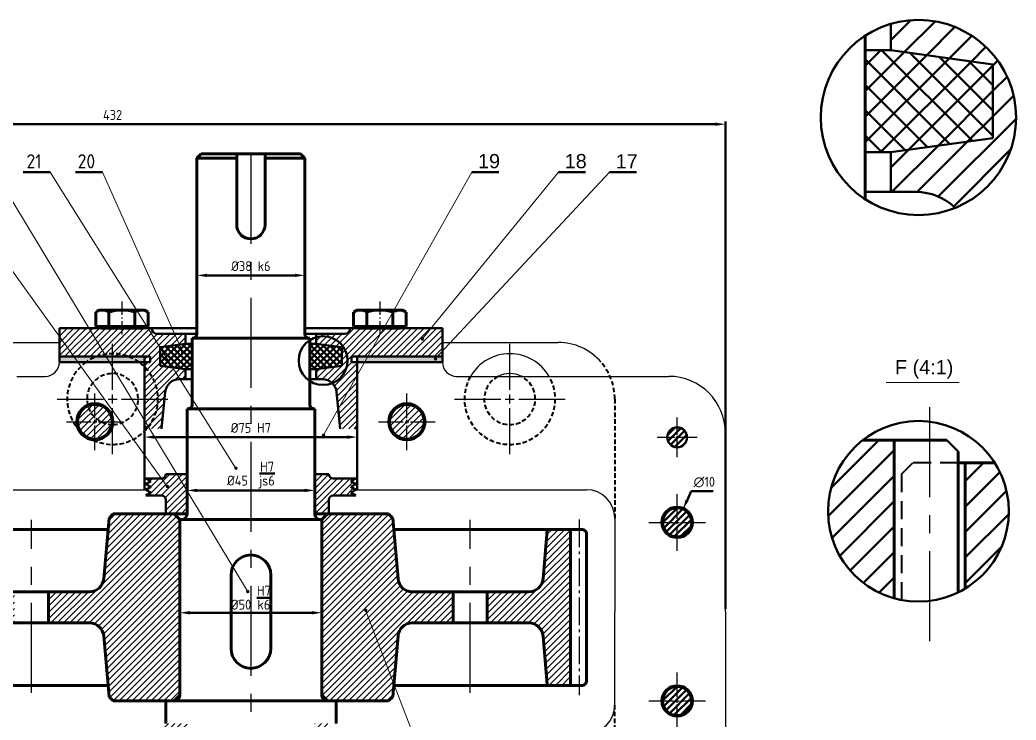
# Model space of a CAD drawing. Header units: millimetres. Extents: x 8200 to 9389, y 625 to 13172.
# Drawn here: x 8474.7 to 8825.8, y 12475.1 to 12722.1 of the extents above; entities that cross this region are included whole.
import ezdxf

# ---------------------------------------------------------------- set-up
doc = ezdxf.new("R2010")
doc.units = ezdxf.units.MM
for name, pattern in [('AM_DIN_G_W050', [13.75, 9.75, -1.5, 1, -1.5]), ('AM_DIN_G_W050x2', [6.875, 4.75, -0.875, 0.375, -0.875]), ('CENTER', [50.8, 31.75, -6.35, 6.35, -6.35]), ('HIDDEN', [9.525, 6.35, -3.175])]:
    doc.linetypes.add(name, pattern=pattern)
for name, color, linetype, lineweight in [('AM_0', 7, 'Continuous', 50), ('AM_0N', 7, 'Continuous', 50), ('AM_6', 2, 'HIDDEN', 35), ('AM_7', 4, 'AM_DIN_G_W050', 25), ('CENTER', 1, 'CENTER', 25), ('manh', 3, 'Continuous', 13), ('net dam', 7, 'Continuous', 40)]:
    doc.layers.add(name, color=color, linetype=linetype, lineweight=lineweight)
doc.styles.get("Standard").update_dxf_attribs({"font": 'ISOCP.SHX'})
doc.dimstyles.new('AM_DIN', dxfattribs={"dimtxt": 3.5, "dimasz": 3.5, "dimexe": 1, "dimexo": 1, "dimgap": 1.5, "dimtad": 1, "dimdsep": 46, "dimtxsty": 'Standard', "dimcen": 0, "dimclrd": 256, "dimclre": 256, "dimclrt": 2, "dimadec": 0, "dimazin": 2, "dimtp": 0.1, "dimtm": 0.1, "dimtfac": 0.71, "dimtdec": 3, "dimtmove": 0, "dimatfit": 3, "dimfxl": 1, "dimlwd": -1, "dimlwe": -1, "dimarcsym": 0})
doc.dimstyles.new('AM_DIN$3', dxfattribs={"dimtxt": 3.5, "dimasz": 3.5, "dimexe": 1, "dimexo": 1, "dimgap": 1.5, "dimtad": 1, "dimtoh": 1, "dimdsep": 46, "dimtxsty": 'Standard', "dimcen": 0, "dimclrd": 256, "dimclre": 256, "dimclrt": 2, "dimadec": 0, "dimazin": 2, "dimtp": 0.1, "dimtm": 0.1, "dimtfac": 0.71, "dimtdec": 3, "dimtofl": 0, "dimtmove": 0, "dimatfit": 0, "dimfxl": 1, "dimlwd": -1, "dimlwe": -1, "dimarcsym": 0})

# ---------------------------------------------------------------- blocks, each defined once
blk = doc.blocks.new('*U10')
at = {"layer": 'CENTER', "color": 0, "linetype": 'CENTER', "transparency": 16777216}
for p, q in [((0, 1.3), (0, 10)), ((-10, 0), (-1.3, 0)), ((1.3, 0), (10, 0)), ((0, -10), (0, -1.3))]:
    blk.add_line(p, q, dxfattribs=at)
at = {"layer": 'CENTER', "color": 0, "linetype": 'Continuous', "transparency": 16777216}
for p, q in [((-0.65, 0), (0.65, 0)), ((0, -0.65), (0, 0.65))]:
    blk.add_line(p, q, dxfattribs=at)
blk = doc.blocks.new('*U11')
at = {"layer": 'CENTER', "color": 0, "linetype": 'CENTER', "transparency": 16777216}
for p, q in [((0, 1.3), (0, 10)), ((-10, 0), (-1.3, 0)), ((1.3, 0), (10, 0)), ((0, -10), (0, -1.3))]:
    blk.add_line(p, q, dxfattribs=at)
at = {"layer": 'CENTER', "color": 0, "linetype": 'Continuous', "transparency": 16777216}
for p, q in [((-0.65, 0), (0.65, 0)), ((0, -0.65), (0, 0.65))]:
    blk.add_line(p, q, dxfattribs=at)
blk = doc.blocks.new('*U13')
at = {"layer": 'CENTER', "color": 0, "linetype": 'CENTER', "transparency": 16777216}
for p, q in [((0, 1.3), (0, 10)), ((-10, 0), (-1.3, 0)), ((1.3, 0), (10, 0)), ((0, -10), (0, -1.3))]:
    blk.add_line(p, q, dxfattribs=at)
at = {"layer": 'CENTER', "color": 0, "linetype": 'Continuous', "transparency": 16777216}
for p, q in [((-0.65, 0), (0.65, 0)), ((0, -0.65), (0, 0.65))]:
    blk.add_line(p, q, dxfattribs=at)
blk = doc.blocks.new('*U14')
at = {"layer": 'CENTER', "color": 0, "linetype": 'CENTER', "transparency": 16777216}
for p, q in [((0, 3.2), (0, 19.5)), ((-19.5, 0), (-3.2, 0)), ((3.2, 0), (19.5, 0)), ((0, -19.5), (0, -3.2))]:
    blk.add_line(p, q, dxfattribs=at)
at = {"layer": 'CENTER', "color": 0, "linetype": 'Continuous', "transparency": 16777216}
for p, q in [((-1.6, 0), (1.6, 0)), ((0, -1.6), (0, 1.6))]:
    blk.add_line(p, q, dxfattribs=at)
blk = doc.blocks.new('*U16')
at = {"layer": 'CENTER', "color": 0, "linetype": 'CENTER', "transparency": 16777216}
for p, q in [((0, 3.2), (0, 19.5)), ((-19.5, 0), (-3.2, 0)), ((3.2, 0), (19.5, 0)), ((0, -19.5), (0, -3.2))]:
    blk.add_line(p, q, dxfattribs=at)
at = {"layer": 'CENTER', "color": 0, "linetype": 'Continuous', "transparency": 16777216}
for p, q in [((-1.6, 0), (1.6, 0)), ((0, -1.6), (0, 1.6))]:
    blk.add_line(p, q, dxfattribs=at)
blk = doc.blocks.new('*U31')
at = {"layer": 'CENTER', "color": 0, "linetype": 'CENTER', "transparency": 16777216}
for p, q in [((0, 1.3), (0, 10)), ((-10, 0), (-1.3, 0)), ((1.3, 0), (10, 0)), ((0, -10), (0, -1.3))]:
    blk.add_line(p, q, dxfattribs=at)
at = {"layer": 'CENTER', "color": 0, "linetype": 'Continuous', "transparency": 16777216}
for p, q in [((-0.65, 0), (0.65, 0)), ((0, -0.65), (0, 0.65))]:
    blk.add_line(p, q, dxfattribs=at)
blk = doc.blocks.new('*U38')
at = {"layer": 'CENTER', "color": 0, "linetype": 'CENTER', "transparency": 16777216}
for p, q in [((0, 0.7), (0, 7)), ((-7, 0), (-0.7, 0)), ((0.7, 0), (7, 0)), ((0, -7), (0, -0.7))]:
    blk.add_line(p, q, dxfattribs=at)
at = {"layer": 'CENTER', "color": 0, "linetype": 'Continuous', "transparency": 16777216}
for p, q in [((-0.35, 0), (0.35, 0)), ((0, -0.35), (0, 0.35))]:
    blk.add_line(p, q, dxfattribs=at)
blk = doc.blocks.new('*D46')
at = {"layer": 'Defpoints', "color": 0, "transparency": 16777216}
for p in [(8537.06, 12632), (8575.06, 12632), (8575.06, 12632)]:
    blk.add_point(p, dxfattribs=at)
at = {"layer": 'net dam', "linetype": 'ByBlock', "transparency": 16777216}
blk.add_line((8540.56, 12632), (8571.56, 12632), dxfattribs=at)
at = {"layer": 'net dam', "transparency": 16777216}
for points in [[(8540.56, 12632.58), (8540.56, 12631.41), (8537.06, 12632)], [(8571.56, 12632.58), (8571.56, 12631.41), (8575.06, 12632)]]:
    blk.add_solid(points, dxfattribs=at)
at = {"layer": 'net dam', "color": 2, "transparency": 16777216, "insert": (8556.06, 12635.25), "char_height": 3.5, "attachment_point": 5}
blk.add_mtext('%%C38{}{\\C2; k6}', dxfattribs=at)
blk = doc.blocks.new('*D47')
at = {"layer": 'Defpoints', "color": 0, "transparency": 16777216}
for p in [(8593.56, 12574.95), (8518.56, 12568.16), (8593.56, 12568.16)]:
    blk.add_point(p, dxfattribs=at)
at = {"layer": 'net dam', "linetype": 'ByBlock', "transparency": 16777216}
for p, q in [((8518.56, 12569.16), (8518.56, 12575.95)), ((8522.06, 12574.95), (8590.06, 12574.95)), ((8593.56, 12569.16), (8593.56, 12575.95))]:
    blk.add_line(p, q, dxfattribs=at)
at = {"layer": 'net dam', "transparency": 16777216}
for points in [[(8522.06, 12575.53), (8522.06, 12574.36), (8518.56, 12574.95)], [(8590.06, 12575.53), (8590.06, 12574.36), (8593.56, 12574.95)]]:
    blk.add_solid(points, dxfattribs=at)
at = {"layer": 'net dam', "color": 2, "transparency": 16777216, "insert": (8556.06, 12578.2), "char_height": 3.5, "attachment_point": 5}
blk.add_mtext('%%C75{}{\\C2; H7}', dxfattribs=at)
blk = doc.blocks.new('*D48')
at = {"layer": 'Defpoints', "color": 0, "transparency": 16777216}
for p in [(8578.56, 12556.14), (8533.57, 12552.87), (8578.56, 12552.87)]:
    blk.add_point(p, dxfattribs=at)
at = {"layer": 'net dam', "linetype": 'ByBlock', "transparency": 16777216}
for p, q in [((8533.57, 12553.87), (8533.57, 12557.14)), ((8537.07, 12556.14), (8575.06, 12556.14)), ((8578.56, 12553.87), (8578.56, 12557.14))]:
    blk.add_line(p, q, dxfattribs=at)
at = {"layer": 'net dam', "transparency": 16777216}
for points in [[(8537.07, 12556.73), (8537.07, 12555.56), (8533.57, 12556.14)], [(8575.06, 12556.73), (8575.06, 12555.56), (8578.56, 12556.14)]]:
    blk.add_solid(points, dxfattribs=at)
at = {"layer": 'net dam', "color": 2, "transparency": 16777216, "insert": (8556.07, 12562.06), "char_height": 3.5, "attachment_point": 5}
blk.add_mtext('%%C45 {}{\\C2; \\SH7/js6;}', dxfattribs=at)
blk = doc.blocks.new('*D49')
at = {"layer": 'Defpoints', "color": 0, "transparency": 16777216}
for p in [(8531.06, 12512.99), (8581.06, 12512.99), (8581.06, 12512.99)]:
    blk.add_point(p, dxfattribs=at)
at = {"layer": 'net dam', "linetype": 'ByBlock', "transparency": 16777216}
blk.add_line((8534.56, 12512.99), (8577.56, 12512.99), dxfattribs=at)
at = {"layer": 'net dam', "transparency": 16777216}
for points in [[(8534.56, 12513.58), (8534.56, 12512.41), (8531.06, 12512.99)], [(8577.56, 12513.58), (8577.56, 12512.41), (8581.06, 12512.99)]]:
    blk.add_solid(points, dxfattribs=at)
at = {"layer": 'net dam', "color": 2, "transparency": 16777216, "insert": (8556.06, 12518.3), "char_height": 3.5, "attachment_point": 5}
blk.add_mtext('%%C50{}{\\C2; \\SH7/k6;}', dxfattribs=at)
blk = doc.blocks.new('*D59')
at = {"layer": 'Defpoints', "color": 0, "transparency": 16777216}
for p in [(8723.31, 12685.32), (8291.32, 12513.38), (8723.31, 12513.38)]:
    blk.add_point(p, dxfattribs=at)
at = {"layer": 'net dam', "linetype": 'ByBlock', "transparency": 16777216}
for p, q in [((8291.32, 12514.38), (8291.32, 12686.32)), ((8294.82, 12685.32), (8719.81, 12685.32)), ((8723.31, 12514.38), (8723.31, 12686.32))]:
    blk.add_line(p, q, dxfattribs=at)
at = {"layer": 'net dam', "transparency": 16777216}
for points in [[(8294.82, 12685.9), (8294.82, 12684.74), (8291.32, 12685.32)], [(8719.81, 12685.9), (8719.81, 12684.74), (8723.31, 12685.32)]]:
    blk.add_solid(points, dxfattribs=at)
at = {"layer": 'net dam', "color": 2, "transparency": 16777216, "insert": (8507.32, 12688.57), "char_height": 3.5, "attachment_point": 5}
blk.add_mtext('432', dxfattribs=at)
blk = doc.blocks.new('*D79')
at = {"layer": 'Defpoints', "color": 0, "transparency": 16777216}
for p in [(8708.36, 12549.44), (8704.27, 12540.31)]:
    blk.add_point(p, dxfattribs=at)
at = {"layer": 'net dam', "linetype": 'ByBlock', "transparency": 16777216}
for p, q in [((8709.79, 12552.64), (8711.22, 12555.83)), ((8711.22, 12555.83), (8719.02, 12555.83))]:
    blk.add_line(p, q, dxfattribs=at)
at = {"layer": 'net dam', "transparency": 16777216}
blk.add_solid([(8709.25, 12552.87), (8710.32, 12552.4), (8708.36, 12549.44)], dxfattribs=at)
at = {"layer": 'net dam', "color": 2, "transparency": 16777216, "insert": (8715.87, 12559.08), "char_height": 3.5, "attachment_point": 5}
blk.add_mtext('∅10', dxfattribs=at)

msp = doc.modelspace()

# ---------------------------------------------------------------- hatches: boundary and pattern name
at = {"layer": 'manh'}
h = msp.add_hatch(dxfattribs=at)
h.set_pattern_fill('ANSI31', color=256, scale=0.5, angle=180)
h.paths.add_polyline_path([(8488.567, 12613.373), (8488.567, 12603.373), (8501.735, 12603.373, -0.1800313), (8512.896, 12603.373), (8518.567, 12603.373), (8518.567, 12599.753, -0.2003271), (8523.316, 12588.377), (8525.618, 12588.377), (8525.867, 12590.87, -0.3853136), (8530.842, 12595.373), (8533.067, 12595.373), (8533.067, 12598.873), (8524.067, 12600.123), (8524.067, 12606.623), (8533.067, 12607.873), (8533.067, 12611.373), (8523.067, 12611.373, -0.4142136), (8521.067, 12613.373)])
h.paths.add_polyline_path([(8518.567, 12599.753), (8518.567, 12588.377), (8523.316, 12588.377, 0.2003271)], flags=17)
h.paths.add_polyline_path([(8523.316, 12588.377), (8518.567, 12588.377), (8518.567, 12578.873), (8519.469, 12577.971, 0.178897)])
h.paths.add_polyline_path([(8525.618, 12588.377), (8523.316, 12588.377, -0.178897), (8519.469, 12577.971), (8519.567, 12577.873), (8524.567, 12577.873)])
h.paths.add_polyline_path([(8586.268, 12590.87), (8587.567, 12577.873), (8592.567, 12577.873), (8593.563, 12578.868), (8593.563, 12601.373), (8591.567, 12601.373), (8591.567, 12603.373), (8623.567, 12603.373), (8623.567, 12613.373), (8591.067, 12613.373, -0.4142136), (8589.067, 12611.373), (8579.067, 12611.373), (8579.067, 12607.873), (8588.067, 12606.623), (8588.067, 12600.123), (8579.067, 12598.873), (8579.067, 12595.373), (8581.293, 12595.373, -0.3853136)])
h = msp.add_hatch(color=256, dxfattribs=at)
edge = h.paths.add_edge_path(flags=0)
edge.add_arc((8616.511, 12609.547), 0.625, 0, 360)
h = msp.add_hatch(color=256, dxfattribs=at)
edge = h.paths.add_edge_path(flags=0)
edge.add_arc((8532.014, 12605.034), 0.625, 0, 360)
h = msp.add_hatch(color=256, dxfattribs=at)
edge = h.paths.add_edge_path(flags=0)
edge.add_arc((8621.156, 12602.527), 0.625, 0, 360)
h = msp.add_hatch(dxfattribs=at)
h.set_pattern_fill('ANSI31', color=256, scale=0.5, angle=180)
h.set_pattern_definition([(225, (-110, 0), (1.12253202, -1.12253202), [])])
h.paths.add_polyline_path([(8495.063, 12580.377, 1), (8507.063, 12580.377, 1)])
h = msp.add_hatch(dxfattribs=at)
h.set_pattern_fill('ANSI31', color=256, scale=0.5, angle=180)
h.paths.add_polyline_path([(8605.063, 12580.377, 1), (8617.063, 12580.377, 1)])
h = msp.add_hatch(color=256, dxfattribs=at)
edge = h.paths.add_edge_path(flags=0)
edge.add_arc((8581.678, 12575.6), 0.625, 0, 360)
h = msp.add_hatch(dxfattribs=at)
h.set_pattern_fill('ANSI31', color=256, scale=0.5, angle=180)
h.paths.add_polyline_path([(8436.324, 12559.877), (8438.056, 12560.877), (8435.056, 12560.877, -0.4142136), (8433.556, 12562.377), (8433.556, 12563.373), (8430.131, 12563.373), (8427.056, 12563.373), (8426.056, 12563.373), (8426.056, 12552.377), (8431.056, 12552.377), (8433.556, 12552.377), (8433.556, 12553.377, -0.4142136), (8435.056, 12554.877), (8438.056, 12554.877), (8436.324, 12555.877), (8438.056, 12556.877), (8436.324, 12557.877), (8438.056, 12558.877)])
h.paths.add_polyline_path([(8396.056, 12563.373), (8395.056, 12563.373), (8391.981, 12563.373), (8388.556, 12563.373), (8388.556, 12562.377, -0.4142136), (8387.056, 12560.877), (8384.056, 12560.877), (8385.788, 12559.877), (8384.056, 12558.877), (8385.788, 12557.877), (8384.056, 12556.877), (8385.788, 12555.877), (8384.056, 12554.877), (8387.056, 12554.877, -0.4142136), (8388.556, 12553.377), (8388.556, 12552.377), (8396.056, 12552.377)])
h.paths.add_polyline_path([(8533.563, 12561.873), (8526.067, 12561.873, -0.4142136), (8524.567, 12560.373), (8519.067, 12560.373), (8520.8, 12559.373), (8519.067, 12558.373), (8520.8, 12557.373), (8519.067, 12556.373), (8520.8, 12555.373), (8519.067, 12554.373), (8524.567, 12554.373, -0.4142136), (8526.067, 12552.873), (8526.067, 12547.877), (8533.563, 12547.877)])
h.paths.add_polyline_path([(8593.067, 12558.373), (8591.335, 12559.373), (8593.067, 12560.373), (8585.067, 12560.373, -0.4142136), (8583.567, 12561.873), (8583.457, 12561.873), (8579.567, 12561.873), (8578.567, 12561.873), (8578.567, 12552.873), (8578.563, 12547.877), (8583.567, 12547.877), (8583.567, 12552.873, -0.4142136), (8585.067, 12554.373), (8593.067, 12554.373), (8591.335, 12555.373), (8593.067, 12556.373), (8591.335, 12557.373)])
h.paths.add_polyline_path([(8438.056, 12471.877), (8435.056, 12471.877, -0.4142136), (8433.556, 12473.377), (8433.556, 12485.377), (8426.324, 12485.377, 0.1316525), (8426.056, 12484.377), (8426.056, 12463.377), (8433.556, 12463.377), (8433.556, 12464.377, -0.4142136), (8435.056, 12465.877), (8438.056, 12465.877), (8436.324, 12466.877), (8438.056, 12467.877), (8436.324, 12468.877), (8438.056, 12469.877), (8436.324, 12470.877)])
h.paths.add_polyline_path([(8396.056, 12474.377), (8396.056, 12484.377, 0.1316525), (8395.788, 12485.377), (8388.556, 12485.377), (8388.556, 12473.377, -0.4142136), (8387.056, 12471.877), (8384.056, 12471.877), (8385.788, 12470.877), (8384.056, 12469.877), (8385.788, 12468.877), (8384.056, 12467.877), (8385.788, 12466.877), (8384.056, 12465.877), (8387.056, 12465.877, -0.4142136), (8388.556, 12464.377), (8388.556, 12463.377), (8396.056, 12463.377)])
h.paths.add_polyline_path([(8533.563, 12473.877), (8526.063, 12473.877, -0.4142136), (8524.563, 12472.377), (8519.063, 12472.377), (8520.795, 12471.377), (8519.063, 12470.377), (8520.795, 12469.377), (8519.063, 12468.377), (8520.795, 12467.377), (8519.063, 12466.377), (8524.563, 12466.377, -0.4142136), (8526.063, 12464.877), (8533.563, 12464.877)])
h.paths.add_polyline_path([(8591.331, 12471.377), (8593.063, 12472.377), (8585.063, 12472.377, -0.4142136), (8583.563, 12473.877), (8578.563, 12473.877), (8578.563, 12464.877), (8583.563, 12464.877, -0.4142136), (8585.063, 12466.377), (8593.063, 12466.377), (8591.331, 12467.377), (8593.063, 12468.377), (8591.331, 12469.377), (8593.063, 12470.377)])
h = msp.add_hatch(color=256, dxfattribs=at)
edge = h.paths.add_edge_path(flags=0)
edge.add_arc((8550.799, 12563.979), 0.625, 0, 360)
h = msp.add_hatch(color=256, dxfattribs=at)
edge = h.paths.add_edge_path(flags=0)
edge.add_arc((8526.598, 12557.552), 0.625, 0, 360)
h = msp.add_hatch(dxfattribs=at)
h.set_pattern_fill('ANSI31', color=256, scale=0.5, angle=180)
h.set_pattern_definition([(225, (21956.8849, 3727.6277), (1.12253202, -1.12253202), [])])
h.paths.add_polyline_path([(8458.05, 12509.377), (8472.75, 12509.377), (8472.75, 12520.377), (8458.05, 12520.377, -0.3908975), (8453.066, 12524.977), (8451.683, 12542.167, 0.3679443), (8451.437, 12542.377), (8443.437, 12542.377), (8443.437, 12487.377), (8451.437, 12487.377, 0.4142136), (8451.687, 12487.627), (8453.066, 12504.778, -0.3908975)])
h.paths.add_polyline_path([(8531.063, 12545.877), (8529.063, 12547.877), (8507.563, 12547.877), (8506.063, 12546.377), (8504.188, 12524.942, -0.3888787), (8499.207, 12520.377), (8484.75, 12520.377), (8484.75, 12509.377), (8499.207, 12509.377, -0.3888787), (8504.188, 12504.813), (8506.063, 12483.377), (8507.563, 12481.877), (8529.063, 12481.877), (8531.063, 12483.877)])
h.paths.add_polyline_path([(8607.938, 12504.813, -0.3888787), (8612.919, 12509.377), (8627.376, 12509.377), (8627.376, 12520.377), (8612.919, 12520.377, -0.3888787), (8607.938, 12524.942), (8606.063, 12546.377), (8604.563, 12547.877), (8583.063, 12547.877), (8581.063, 12545.877), (8581.063, 12483.877), (8583.063, 12481.877), (8604.563, 12481.877), (8606.063, 12483.377)])
h.paths.add_polyline_path([(8654.076, 12520.377), (8639.376, 12520.377), (8639.376, 12509.377), (8654.076, 12509.377, -0.3908975), (8659.06, 12504.778), (8660.443, 12487.588, 0.3679443), (8660.689, 12487.377), (8668.689, 12487.377), (8668.689, 12542.377), (8660.689, 12542.377, 0.4142136), (8660.439, 12542.127), (8659.06, 12524.977, -0.3908975)])
h = msp.add_hatch(color=256, dxfattribs=at)
edge = h.paths.add_edge_path(flags=0)
edge.add_arc((8554.945, 12520.465), 0.625, 0, 360)
h = msp.add_hatch(color=256, dxfattribs=at)
edge = h.paths.add_edge_path(flags=0)
edge.add_arc((8596.543, 12513.855), 0.625, 0, 360)
at = {"layer": 'net dam'}
h = msp.add_hatch(dxfattribs=at)
h.set_pattern_fill('ANSI31', color=3, scale=2)
h.paths.add_polyline_path([(8825.761, 12687.696, 0.5012961), (8781.571, 12720.696), (8781.571, 12711.414), (8817.571, 12706.414), (8817.571, 12680.414), (8781.571, 12675.414), (8781.571, 12661.414), (8790.471, 12661.414, -0.1938936), (8804.337, 12655.827, 0.3048699)])
h = msp.add_hatch(dxfattribs=at)
h.set_pattern_fill('ANSI37', color=3, scale=2)
h.paths.add_polyline_path([(8817.571, 12706.414), (8781.571, 12711.414), (8772.553, 12711.414), (8772.553, 12675.414), (8781.571, 12675.414), (8817.571, 12680.414)])
h = msp.add_hatch(dxfattribs=at)
h.set_pattern_fill('ANSI37', color=3, scale=0.5)
h.paths.add_polyline_path([(8535.313, 12607.873), (8533.067, 12607.873), (8524.067, 12606.623), (8524.067, 12600.123), (8533.067, 12598.873), (8535.313, 12598.873)])
h.paths.add_polyline_path([(8588.067, 12606.623), (8579.067, 12607.873), (8576.813, 12607.873), (8576.813, 12598.873), (8579.067, 12598.873), (8588.067, 12600.123)])
h = msp.add_hatch(color=3, dxfattribs=at)
h.dxf.hatch_style = 1
h.paths.add_polyline_path([(8488.567, 12603.373), (8488.567, 12601.373), (8518.567, 12601.373), (8518.567, 12603.373)])
h.paths.add_polyline_path([(8593.567, 12603.373), (8593.567, 12601.373), (8623.567, 12601.373), (8623.567, 12603.373)])
h = msp.add_hatch(dxfattribs=at)
h.set_pattern_fill('ANSI31', color=3)
h.paths.add_polyline_path([(8507.316, 12604.377), (8507.316, 12603.373), (8512.896, 12603.373, 0.0892979)])
h = msp.add_hatch(dxfattribs=at)
h.set_pattern_fill('ANSI31', color=3, scale=0.5)
h.paths.add_polyline_path([(8709.812, 12574.877, 1), (8702.812, 12574.877, 1)])
at = {"layer": 'net dam', "ltscale": 4}
h = msp.add_hatch(dxfattribs=at)
h.set_pattern_fill('ANSI31', color=3, scale=2)
h.set_pattern_definition([(45, (-28.511, 14.207), (-4.490128, 4.490128), [])])
h.paths.add_polyline_path([(8782.826, 12573.839), (8771.682, 12573.839, 0.2303307), (8759.49, 12548.778, 0.3369734), (8782.826, 12518.083)])
h.paths.add_polyline_path([(8818.244, 12565.839), (8807.826, 12565.839), (8807.826, 12521.519, 0.2625382), (8823.199, 12548.778, 0.1422557)])
at = {"layer": 'net dam'}
h = msp.add_hatch(dxfattribs=at)
h.set_pattern_fill('ANSI31', color=3, scale=0.5)
h.paths.add_polyline_path([(8701.314, 12544.877, 1), (8711.314, 12544.877, 1)])
h = msp.add_hatch(dxfattribs=at)
h.set_pattern_fill('ANSI31', color=3, scale=0.5)
h.paths.add_polyline_path([(8701.314, 12481.877, 1), (8711.314, 12481.877, 1)])

# ---------------------------------------------------------------- linework, layer by layer
for p, q in [((8468.556, 12608.377), (8488.567, 12608.377)), ((8623.567, 12608.377), (8664.314, 12608.377)), ((8488.563, 12601.377), (8520.567, 12601.377)), ((8591.567, 12601.377), (8623.563, 12601.377)), ((8473.556, 12596.377), (8483.563, 12596.377)), ((8628.563, 12596.377), (8703.314, 12596.377)), ((8723.314, 12513.377), (8723.314, 12576.377)), ((8437.19, 12556.377), (8519.075, 12556.377)), ((8578.563, 12556.377), (8578.567, 12556.377)), ((8593.06, 12556.377), (8674.314, 12556.377)), ((8684.314, 12546.377), (8684.314, 12513.377)), ((8684.314, 12480.377), (8684.314, 12513.377)), ((8723.314, 12513.377), (8723.314, 12450.377))]:
    msp.add_line(p, q)
for centre, radius, start, end in [((8664.314, 12588.377), 20, 40.5416, 90), ((8483.563, 12601.377), 5, 270, 360), ((8628.563, 12601.377), 5, 180, 270), ((8647.314, 12588.377), 16, 30, 150), ((8647.314, 12588.377), 9, 62.73396, 117.26604), ((8703.314, 12576.377), 20, 0, 90), ((8674.314, 12546.377), 10, 0, 90), ((8674.314, 12480.377), 10, 270, 0)]:
    msp.add_arc(centre, radius, start, end)
at = {"layer": 'AM_0'}
for p, q in [((8772.553, 12716.53), (8772.553, 12658.863)), ((8537.063, 12673.377), (8538.563, 12674.877)), ((8573.563, 12674.877), (8538.563, 12674.877)), ((8551.063, 12649.877), (8551.063, 12674.877)), ((8551.063, 12673.377), (8551.063, 12674.877)), ((8561.063, 12649.877), (8561.063, 12674.877)), ((8561.063, 12673.377), (8561.063, 12674.877)), ((8575.063, 12673.377), (8573.563, 12674.877)), ((8537.063, 12673.377), (8537.063, 12616.373)), ((8551.063, 12673.377), (8537.063, 12673.377)), ((8575.063, 12673.377), (8561.063, 12673.377)), ((8575.063, 12673.377), (8575.063, 12613.373)), ((8537.063, 12616.373), (8537.063, 12611.377)), ((8575.063, 12613.373), (8575.063, 12611.373)), ((8535.313, 12609.877), (8535.313, 12586.377)), ((8535.563, 12609.877), (8535.313, 12609.877)), ((8576.813, 12609.877), (8535.563, 12609.877)), ((8576.813, 12609.877), (8576.813, 12609.152)), ((8576.813, 12609.152), (8576.813, 12594.735)), ((8576.813, 12594.735), (8576.813, 12586.377)), ((8533.563, 12584.877), (8533.563, 12547.877)), ((8533.813, 12584.877), (8533.563, 12584.877)), ((8578.563, 12584.877), (8533.813, 12584.877)), ((8578.563, 12584.877), (8578.563, 12547.877)), ((8771.682, 12573.839), (8801.326, 12573.839)), ((8782.826, 12518.083), (8782.826, 12573.839)), ((8805.326, 12520.156), (8805.326, 12569.839)), ((8818.244, 12565.839), (8805.326, 12565.839)), ((8807.826, 12565.839), (8807.826, 12521.519)), ((8506.063, 12546.377), (8504.188, 12524.942)), ((8506.063, 12546.377), (8507.563, 12547.877)), ((8506.063, 12546.377), (8506.063, 12546.377)), ((8507.563, 12547.877), (8531.063, 12547.877)), ((8507.563, 12547.877), (8507.563, 12547.877)), ((8529.063, 12547.877), (8531.063, 12545.877)), ((8531.063, 12547.877), (8533.563, 12547.877)), ((8531.063, 12545.877), (8531.063, 12483.877)), ((8531.563, 12545.877), (8531.063, 12545.877)), ((8531.063, 12545.877), (8533.563, 12545.877)), ((8531.063, 12544.877), (8531.063, 12484.877)), ((8581.063, 12545.877), (8531.563, 12545.877)), ((8581.063, 12547.877), (8578.563, 12547.877)), ((8583.063, 12547.877), (8581.063, 12545.877)), ((8604.563, 12547.877), (8581.063, 12547.877)), ((8581.063, 12545.877), (8581.063, 12483.877)), ((8606.063, 12546.377), (8604.563, 12547.877)), ((8606.063, 12546.377), (8606.063, 12546.377)), ((8606.063, 12546.377), (8607.938, 12524.942)), ((8505.713, 12542.377), (8446.041, 12542.377)), ((8606.413, 12542.377), (8673.314, 12542.377)), ((8660.439, 12542.127), (8659.06, 12524.977)), ((8668.689, 12542.377), (8668.689, 12487.377)), ((8674.314, 12541.377), (8673.314, 12542.377)), ((8674.314, 12541.377), (8674.314, 12488.377)), ((8549.063, 12526.377), (8549.063, 12500.377)), ((8563.063, 12526.377), (8563.063, 12500.377)), ((8458.05, 12520.377), (8499.207, 12520.377)), ((8484.75, 12509.377), (8484.75, 12520.377)), ((8654.076, 12520.377), (8612.676, 12520.377)), ((8627.376, 12509.377), (8627.376, 12520.377)), ((8639.376, 12509.377), (8639.376, 12520.377)), ((8458.05, 12509.377), (8499.207, 12509.377)), ((8654.076, 12509.377), (8612.676, 12509.377)), ((8506.063, 12483.377), (8504.188, 12504.813)), ((8606.063, 12483.377), (8607.938, 12504.813)), ((8660.439, 12487.627), (8659.06, 12504.778)), ((8505.713, 12487.377), (8442.812, 12487.377)), ((8606.413, 12487.377), (8673.314, 12487.377)), ((8674.314, 12488.377), (8673.314, 12487.377)), ((8506.063, 12483.377), (8507.563, 12481.877)), ((8507.563, 12481.877), (8531.063, 12481.877)), ((8526.063, 12481.877), (8526.063, 12473.877)), ((8586.063, 12481.877), (8526.063, 12481.877)), ((8586.063, 12481.877), (8526.063, 12481.877)), ((8531.063, 12483.877), (8529.063, 12481.877)), ((8581.063, 12481.877), (8531.063, 12481.877)), ((8581.063, 12483.877), (8583.063, 12481.877)), ((8604.563, 12481.877), (8581.063, 12481.877)), ((8586.063, 12481.877), (8586.063, 12473.877)), ((8606.063, 12483.377), (8604.563, 12481.877))]:
    msp.add_line(p, q, dxfattribs=at)
for centre, radius, start, end in [((8556.063, 12649.877), 5, 180, 0), ((8556.063, 12649.877), 5, 180, 0), ((8535.563, 12611.377), 1.5, 270, 0), ((8576.563, 12611.377), 1.5, 180, 270), ((8533.813, 12586.377), 1.5, 270, 0), ((8578.313, 12586.377), 1.5, 180, 270), ((8507.563, 12546.377), 1.5, 90, 90), ((8531.563, 12547.877), 2, 270, 0), ((8580.563, 12547.877), 2, 180, 270), ((8604.563, 12546.377), 1.5, 90, 90), ((8660.689, 12542.127), 0.25, 90, 180), ((8556.063, 12526.377), 7, 0, 180), ((8499.207, 12525.377), 5, 270, 355), ((8612.919, 12525.377), 5, 185, 270), ((8654.076, 12525.377), 5, 270, 355.40161), ((8499.207, 12504.377), 5, 5, 90), ((8612.919, 12504.377), 5, 90, 175), ((8654.076, 12504.377), 5, 4.59839, 90), ((8556.063, 12500.377), 7, 180, 0), ((8660.689, 12487.627), 0.25, 180, 270), ((8529.063, 12483.877), 2, 270, 0), ((8583.063, 12483.877), 2, 180, 270)]:
    msp.add_arc(centre, radius, start, end, dxfattribs=at)
at = {"layer": 'AM_0N'}
for p, q in [((8501.357, 12619.057), (8502.597, 12619.773)), ((8501.357, 12619.057), (8501.357, 12613.973)), ((8518.597, 12619.773), (8502.597, 12619.773)), ((8505.975, 12619.057), (8505.975, 12613.973)), ((8515.218, 12619.057), (8515.218, 12613.973)), ((8519.837, 12619.057), (8518.597, 12619.773)), ((8519.837, 12619.057), (8519.837, 12613.973)), ((8592.289, 12619.057), (8593.529, 12619.773)), ((8592.289, 12619.057), (8592.289, 12613.973)), ((8609.529, 12619.773), (8593.529, 12619.773)), ((8596.908, 12619.057), (8596.908, 12613.973)), ((8606.151, 12619.057), (8606.151, 12613.973)), ((8610.769, 12619.057), (8609.529, 12619.773)), ((8610.769, 12619.057), (8610.769, 12613.973)), ((8501.357, 12613.973), (8503.282, 12613.973)), ((8503.282, 12613.973), (8503.282, 12613.373)), ((8503.282, 12613.973), (8517.912, 12613.973)), ((8505.597, 12613.373), (8503.282, 12613.373)), ((8515.597, 12613.373), (8505.597, 12613.373)), ((8517.912, 12613.373), (8515.597, 12613.373)), ((8517.912, 12613.973), (8517.912, 12613.373)), ((8517.912, 12613.973), (8519.837, 12613.973)), ((8592.289, 12613.973), (8594.214, 12613.973)), ((8594.214, 12613.973), (8594.214, 12613.373)), ((8594.214, 12613.973), (8608.844, 12613.973)), ((8596.529, 12613.373), (8594.214, 12613.373)), ((8606.529, 12613.373), (8596.529, 12613.373)), ((8608.844, 12613.373), (8606.529, 12613.373)), ((8608.844, 12613.973), (8608.844, 12613.373)), ((8608.844, 12613.973), (8610.769, 12613.973))]:
    msp.add_line(p, q, dxfattribs=at)
for centre, radius, start, end in [((8503.666, 12615.69), 4.083, 55.55313, 115.55313), ((8510.597, 12604.5), 15.273, 72.38753, 107.61247), ((8517.527, 12615.69), 4.083, 64.44687, 124.44687), ((8594.599, 12615.69), 4.083, 55.55313, 115.55313), ((8601.529, 12604.5), 15.273, 72.38753, 107.61247), ((8608.46, 12615.69), 4.083, 64.44687, 124.44687)]:
    msp.add_arc(centre, radius, start, end, dxfattribs=at)
at = {"layer": 'AM_6', "ltscale": 0.25}
for p, q in [((8684.314, 12588.377), (8684.314, 12546.377)), ((8684.314, 12438.377), (8684.314, 12480.377))]:
    msp.add_line(p, q, dxfattribs=at)
at = {"layer": 'AM_6'}
for p, q in [((8785.326, 12561.839), (8789.326, 12565.839)), ((8805.326, 12565.839), (8789.326, 12565.839)), ((8785.326, 12561.839), (8785.326, 12517.497))]:
    msp.add_line(p, q, dxfattribs=at)
at = {"layer": 'AM_6', "ltscale": 0.25}
for centre, radius, start, end in [((8507.316, 12588.377), 16, 125.65909, 219.19445), ((8507.316, 12588.377), 16, 219.19445, 54.34091), ((8507.316, 12588.377), 16, 54.34091, 125.65909), ((8664.314, 12588.377), 20, 0, 40.5416), ((8507.316, 12588.377), 9, 271.08448, 270), ((8647.314, 12588.377), 16, 150, 30), ((8647.314, 12588.377), 9, 117.26604, 62.73396)]:
    msp.add_arc(centre, radius, start, end, dxfattribs=at)
at = {"layer": 'AM_7'}
msp.add_line((8671.814, 12545.877), (8671.814, 12483.877), dxfattribs=at)
at = {"layer": 'CENTER'}
for p, q in [((8556.053, 12674.877), (8556.053, 12413.877)), ((8795.326, 12502.955), (8795.326, 12587.839)), ((8478.75, 12484.795), (8478.75, 12545.8)), ((8633.376, 12484.795), (8633.376, 12545.8))]:
    msp.add_line(p, q, dxfattribs=at)
at = {"layer": 'CENTER', "linetype": 'AM_DIN_G_W050x2'}
for p, q in [((8510.597, 12622.773), (8510.597, 12610.736)), ((8601.529, 12622.773), (8601.529, 12610.736))]:
    msp.add_line(p, q, dxfattribs=at)
at = {"layer": 'manh'}
for p, q in [((8526.598, 12557.552), (8446.849, 12668.422)), ((8554.892, 12520.643), (8465.822, 12668.422)), ((8485.263, 12668.422), (8550.456, 12564.501)), ((8531.701, 12605.576), (8503.73, 12668.422)), ((8633.936, 12668.422), (8581.925, 12576.077)), ((8664.494, 12668.422), (8616.758, 12610.024)), ((8682.467, 12668.422), (8621.121, 12602.723)), ((8655.092, 12360.966), (8596.489, 12513.857))]:
    msp.add_line(p, q, dxfattribs=at)
at = {"layer": 'manh', "color": 7}
msp.add_line((8780.012, 12594.238), (8805.647, 12594.238), dxfattribs=at)
at = {"layer": 'net dam'}
for p, q in [((8781.571, 12711.414), (8781.571, 12720.696)), ((8772.553, 12711.414), (8781.571, 12711.414)), ((8817.571, 12706.414), (8781.571, 12711.414)), ((8817.571, 12680.414), (8817.571, 12706.414)), ((8817.571, 12680.414), (8781.571, 12675.414)), ((8772.553, 12675.414), (8781.571, 12675.414)), ((8781.571, 12661.414), (8781.571, 12675.414)), ((8475.763, 12668.422), (8485.263, 12668.422)), ((8503.73, 12668.422), (8494.23, 12668.422)), ((8494.23, 12668.422), (8503.73, 12668.422)), ((8633.936, 12668.422), (8643.436, 12668.422)), ((8633.936, 12668.422), (8643.436, 12668.422)), ((8664.494, 12668.422), (8673.994, 12668.422)), ((8664.494, 12668.422), (8673.994, 12668.422)), ((8682.467, 12668.422), (8691.967, 12668.422)), ((8682.467, 12668.422), (8691.967, 12668.422)), ((8790.471, 12661.414), (8772.553, 12661.414)), ((8556.053, 12616.373), (8556.067, 12616.373)), ((8488.567, 12613.373), (8537.063, 12613.373)), ((8488.567, 12603.373), (8488.567, 12613.373)), ((8623.567, 12613.373), (8575.063, 12613.373)), ((8623.567, 12603.373), (8623.567, 12613.373)), ((8523.067, 12611.373), (8537.063, 12611.373)), ((8533.067, 12607.873), (8533.067, 12611.373)), ((8556.053, 12611.373), (8556.067, 12611.373)), ((8589.067, 12611.373), (8575.063, 12611.373)), ((8579.067, 12610.193), (8579.067, 12611.373)), ((8579.067, 12607.873), (8579.067, 12610.193)), ((8524.067, 12606.623), (8533.067, 12607.873)), ((8524.067, 12600.123), (8524.067, 12606.623)), ((8535.313, 12607.873), (8533.067, 12607.873)), ((8576.813, 12607.873), (8579.067, 12607.873)), ((8588.067, 12606.623), (8579.067, 12607.873)), ((8588.067, 12600.123), (8588.067, 12606.623)), ((8488.567, 12603.373), (8520.567, 12603.373)), ((8488.567, 12601.373), (8488.567, 12603.373)), ((8518.567, 12601.373), (8488.567, 12601.373)), ((8518.563, 12556.377), (8518.563, 12601.377)), ((8518.567, 12578.873), (8518.567, 12603.373)), ((8518.567, 12601.373), (8520.567, 12601.373)), ((8520.567, 12601.373), (8520.567, 12603.373)), ((8623.567, 12603.373), (8591.567, 12603.373)), ((8591.567, 12601.373), (8591.567, 12603.373)), ((8593.567, 12601.373), (8591.567, 12601.373)), ((8593.563, 12556.377), (8593.563, 12601.377)), ((8593.567, 12578.873), (8593.567, 12603.373)), ((8593.567, 12601.373), (8623.567, 12601.373)), ((8623.567, 12601.373), (8623.567, 12603.373)), ((8524.067, 12600.123), (8533.067, 12598.873)), ((8533.067, 12595.373), (8533.067, 12598.873)), ((8535.313, 12598.873), (8533.067, 12598.873)), ((8556.067, 12598.873), (8556.053, 12598.873)), ((8576.813, 12598.873), (8579.067, 12598.873)), ((8588.067, 12600.123), (8579.067, 12598.873)), ((8579.067, 12595.373), (8579.067, 12598.873)), ((8530.842, 12595.373), (8535.313, 12595.373)), ((8556.053, 12595.373), (8556.067, 12595.373)), ((8581.293, 12595.373), (8576.813, 12595.373)), ((8524.567, 12577.873), (8525.867, 12590.87)), ((8587.567, 12577.873), (8586.268, 12590.87)), ((8518.567, 12578.873), (8519.567, 12577.873)), ((8593.567, 12578.873), (8592.567, 12577.873)), ((8805.326, 12569.839), (8801.326, 12573.839)), ((8519.067, 12560.373), (8524.567, 12560.373)), ((8519.067, 12560.373), (8520.8, 12559.373)), ((8520.8, 12559.373), (8519.067, 12558.373)), ((8526.067, 12561.873), (8533.567, 12561.873)), ((8533.567, 12561.873), (8533.567, 12552.873)), ((8578.567, 12561.873), (8578.567, 12552.873)), ((8583.567, 12561.873), (8578.567, 12561.873)), ((8590.567, 12560.373), (8585.067, 12560.373)), ((8593.067, 12560.373), (8585.067, 12560.373)), ((8593.067, 12560.373), (8591.335, 12559.373)), ((8591.335, 12559.373), (8593.067, 12558.373)), ((8519.067, 12558.373), (8520.8, 12557.373)), ((8520.8, 12557.373), (8519.067, 12556.373)), ((8519.067, 12556.373), (8520.8, 12555.373)), ((8593.067, 12558.373), (8591.335, 12557.373)), ((8591.335, 12557.373), (8593.067, 12556.373)), ((8593.067, 12556.373), (8591.335, 12555.373)), ((8520.8, 12555.373), (8519.067, 12554.373)), ((8519.067, 12554.373), (8524.567, 12554.373)), ((8526.067, 12547.877), (8526.067, 12552.873)), ((8583.567, 12547.877), (8583.567, 12552.873)), ((8590.567, 12554.373), (8585.067, 12554.373)), ((8593.067, 12554.373), (8585.067, 12554.373)), ((8591.335, 12555.373), (8593.067, 12554.373)), ((8526.067, 12547.877), (8533.567, 12547.877)), ((8583.567, 12547.877), (8578.567, 12547.877))]:
    msp.add_line(p, q, dxfattribs=at)
for centre, radius in [((8791.344, 12687.696), 34.416), ((8581.511, 12601.943), 8.604), ((8501.063, 12580.377), 6.5), ((8501.063, 12580.377), 6), ((8611.063, 12580.377), 6.5), ((8611.063, 12580.377), 6), ((8791.344, 12548.778), 31.854), ((8706.312, 12574.877), 3.5), ((8706.314, 12544.877), 5.5), ((8706.314, 12544.877), 5), ((8706.314, 12481.877), 5.5), ((8706.314, 12481.877), 5)]:
    msp.add_circle(centre, radius, dxfattribs=at)
for centre, radius, start, end in [((8790.471, 12641.414), 20, 46.10749, 90), ((8523.067, 12613.373), 2, 180, 270), ((8589.067, 12613.373), 2, 270, 0), ((8530.842, 12590.373), 5, 90, 174.28941), ((8581.293, 12590.373), 5, 46.10749, 90), ((8581.293, 12590.373), 5, 5.71059, 46.10749), ((8524.567, 12561.873), 1.5, 270, 0), ((8585.067, 12561.873), 1.5, 180, 270), ((8524.567, 12552.873), 1.5, 0, 90), ((8585.067, 12552.873), 1.5, 90, 180), ((8585.067, 12552.873), 1.5, 90, 180)]:
    msp.add_arc(centre, radius, start, end, dxfattribs=at)

# ---------------------------------------------------------------- block references
at = {"layer": 'CENTER', "linetype": 'CENTER'}
for name, p in [('*U16', (8507.316, 12588.377)), ('*U14', (8647.314, 12588.377)), ('*U10', (8501.063, 12580.377)), ('*U11', (8611.063, 12580.377)), ('*U38', (8706.312, 12574.877)), ('*U13', (8706.314, 12544.877)), ('*U31', (8706.314, 12481.877))]:
    msp.add_blockref(name, p, dxfattribs=at)

# ---------------------------------------------------------------- texts
at = {"layer": 'manh', "color": 7, "insert": (8793.36, 12598.857), "char_height": 5, "attachment_point": 5}
msp.add_mtext('{\\f@Arial Unicode MS|b0|i0|c0|p34;F (4:1)}', dxfattribs=at)
at = {"layer": 'net dam', "color": 7, "char_height": 5, "attachment_point": 8}
for s, insert in [('{\\f@Arial Unicode MS|b0|i0|c0|p34;19}', (8639.998, 12669.735)), ('{\\f@Arial Unicode MS|b0|i0|c0|p34;18}', (8670.557, 12669.735)), ('21', (8479.638, 12669.735)), ('20', (8498.105, 12669.735)), ('{\\f@Arial Unicode MS|b0|i0|c0|p34;17}', (8688.53, 12669.735))]:
    msp.add_mtext(s, dxfattribs=dict(at, insert=insert))

# ---------------------------------------------------------------- dimensions: what is measured, and where the dimension line sits
at = {"layer": 'net dam'}
dim = msp.add_linear_dim(base=(8723.314, 12685.322), p1=(8291.317, 12513.377), p2=(8723.314, 12513.377), dimstyle='AM_DIN', dxfattribs=at)
dim.commit()
dim.dimension.update_dxf_attribs({"geometry": '*D59', "text_midpoint": (8507.316, 12688.572)})
for base, p1, p2, text, override, picture, middle in [((8575.063, 12631.998), (8537.063, 12631.998), (8575.063, 12631.998), '<>{}{\\C2; k6}', {"dimpost": '%%C<>'}, '*D46', (8556.063, 12635.248)), ((8578.563, 12556.143), (8533.567, 12552.873), (8578.563, 12552.873), '<>{}{\\C2; \\SH7/js6;}', {"dimpost": '%%C<> '}, '*D48', (8556.065, 12562.057))]:
    dim = msp.add_linear_dim(base=base, p1=p1, p2=p2, text=text, dimstyle='AM_DIN', override=override, dxfattribs=at)
    dim.commit()
    dim.dimension.update_dxf_attribs({"geometry": picture, "text_midpoint": middle})
dim = msp.add_linear_dim(base=(8593.563, 12574.947), p1=(8518.563, 12568.16), p2=(8593.563, 12568.16), angle=180, text='<>{}{\\C2; H7}', dimstyle='AM_DIN', override={"dimpost": '%%C<>'}, dxfattribs=at)
dim.commit()
dim.dimension.update_dxf_attribs({"geometry": '*D47', "text_midpoint": (8556.063, 12574.947), "dimtype": 160})
dim = msp.add_diameter_dim_2p(p1=(8704.272, 12540.314), p2=(8708.357, 12549.441), dimstyle='AM_DIN$3', dxfattribs=at)
dim.commit()
dim.dimension.update_dxf_attribs({"geometry": '*D79', "text_midpoint": (8715.868, 12555.831), "dimtype": 163})
dim = msp.add_linear_dim(base=(8581.063, 12512.992), p1=(8531.063, 12512.992), p2=(8581.063, 12512.992), angle=0, text='<>{}{\\C2; \\SH7/k6;}', dimstyle='AM_DIN', override={"dimpost": '%%C<>'}, dxfattribs=at)
dim.commit()
dim.dimension.update_dxf_attribs({"geometry": '*D49', "text_midpoint": (8556.063, 12518.304)})

doc.saveas('drawing.dxf')
